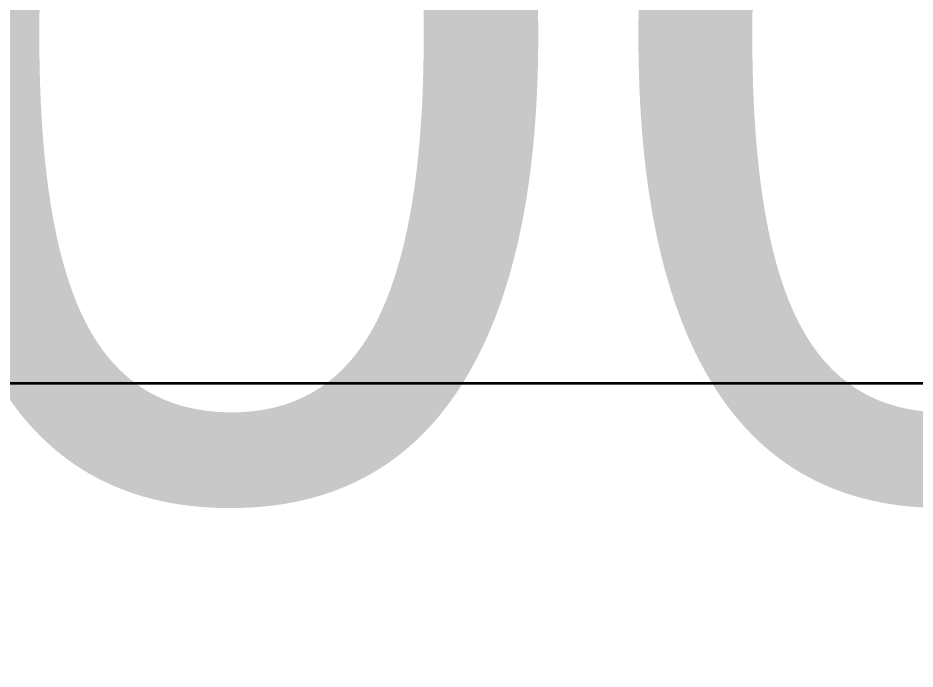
# Model space of a CAD drawing. Header units: metres. Extents: x 0 to 298, y 0 to 162.
# Drawn here: x 196.8684 to 197.2105, y 104.7082 to 104.9565 of the extents above; entities that cross this region are included whole.
import ezdxf

# ---------------------------------------------------------------- set-up
doc = ezdxf.new("R2010")
doc.units = ezdxf.units.M
doc.header["$MEASUREMENT"] = 0
doc.layers.add('000 ML', color=252, linetype='Continuous')
doc.layers.add('BLK_1_FLR_0_STAIR_1_FLIGHT_1', color=4, linetype='Continuous', lineweight=30)
doc.layers.add('BLK_1_FLR_0_STAIR_1_LANDING_1', color=4, linetype='Continuous', lineweight=30)
doc.styles.get("Standard").update_dxf_attribs({"font": 'arial.ttf', "height": 0.35})
doc.styles.add('working', font='timesbd.ttf', dxfattribs={"height": 0.25})
doc.dimstyles.new('CIVIL Mt.', dxfattribs={"dimscale": 0, "dimtxt": 0.23, "dimasz": 0.15, "dimexe": 0.18, "dimexo": 0.0625, "dimgap": 0.1, "dimtad": 0, "dimzin": 0, "dimdsep": 46, "dimtxsty": 'Standard', "dimblk": 'OBLIQUE', "dimcen": 0.09, "dimse1": 1, "dimse2": 1, "dimclrd": 253, "dimclrt": 4, "dimadec": 0, "dimazin": 0, "dimtfac": 1, "dimtofl": 0, "dimtmove": 1, "dimatfit": 1, "dimfxl": 0, "dimfrac": 2, "dimtolj": 1, "dimtzin": 0, "dimarcsym": 0})
doc.dimstyles.new('new model', dxfattribs={"dimtxt": 0.25, "dimasz": 0.23, "dimexe": 0.1, "dimexo": 0.1, "dimgap": 0, "dimtad": 0, "dimtoh": 1, "dimzin": 1, "dimdsep": 46, "dimtxsty": 'working', "dimcen": 0.09, "dimse1": 1, "dimse2": 1, "dimclrd": 8, "dimclre": 8, "dimclrt": 3, "dimadec": 1, "dimazin": 0, "dimtfac": 1, "dimtofl": 0, "dimtmove": 0, "dimatfit": 3, "dimfxl": 0, "dimtolj": 1, "dimtzin": 0, "dimlwd": -1, "dimlwe": -1, "dimarcsym": 0})

# ---------------------------------------------------------------- blocks, each defined once
blk = doc.blocks.new('_Oblique')
at = {"color": 0, "linetype": 'ByBlock', "lineweight": -2}
blk.add_line((-0.5, -0.5), (0.5, 0.5), dxfattribs=at)
blk = doc.blocks.new('*D48')
at = {"color": 253, "lineweight": -2, "ltscale": 0.25}
for p, q in [((195.88203, 104.94705), (196.32507, 104.94705)), ((197.88203, 104.94705), (197.43898, 104.94705))]:
    blk.add_line(p, q, dxfattribs=at)
at = {"layer": 'Defpoints', "color": 0, "lineweight": 35, "ltscale": 0.25}
for p in [(195.88203, 104.94705), (195.88203, 104.8172), (197.88203, 104.8172)]:
    blk.add_point(p, dxfattribs=at)
at = {"color": 253, "lineweight": -2, "ltscale": 0.25, "xscale": 0.15, "yscale": 0.15, "zscale": 0.15, "rotation": 180}
blk.add_blockref('_Oblique', (195.88203, 104.94705), dxfattribs=at)
at = {"color": 253, "lineweight": -2, "ltscale": 0.25, "xscale": 0.15, "yscale": 0.15, "zscale": 0.15}
blk.add_blockref('_Oblique', (197.88203, 104.94705), dxfattribs=at)
at = {"color": 4, "ltscale": 0.25, "insert": (196.88203, 104.94705), "char_height": 0.35, "attachment_point": 5}
blk.add_mtext('\\A1;2.00', dxfattribs=at)
blk = doc.blocks.new('*D450')
at = {"layer": '000 ML', "color": 8}
for p, q in [((197.58419, 105.0472), (197.58419, 105.2772)), ((197.58419, 104.2872), (197.58419, 104.0572)), ((197.58419, 104.0572), (197.35419, 104.0572))]:
    blk.add_line(p, q, dxfattribs=at)
at = {"layer": '000 ML', "color": 8, "lineweight": 35}
for points in [[(197.54586, 105.0472), (197.62252, 105.0472), (197.58419, 104.8172)], [(197.54586, 104.2872), (197.62252, 104.2872), (197.58419, 104.5172)]]:
    blk.add_solid(points, dxfattribs=at)
at = {"layer": 'Defpoints', "color": 0, "lineweight": 35}
for p in [(197.58419, 104.8172), (197.58419, 104.5172), (197.58419, 104.5172)]:
    blk.add_point(p, dxfattribs=at)
at = {"layer": '000 ML', "color": 3, "lineweight": 35, "insert": (197.04395, 104.0572), "char_height": 0.25, "attachment_point": 5, "style": 'working'}
blk.add_mtext('\\A1;0.30', dxfattribs=at)

msp = doc.modelspace()

# ---------------------------------------------------------------- linework, layer by layer
at = {"ltscale": 0.25}
msp.add_line((195.88203, 104.8172), (199.98203, 104.8172), dxfattribs=at)
at = {"lineweight": 35}
msp.add_line((195.88224, 104.8172), (199.98238, 104.8172), dxfattribs=at)
at = {"layer": 'BLK_1_FLR_0_STAIR_1_FLIGHT_1', "color": 7}
msp.add_line((195.88224, 104.8172), (197.88224, 104.8172), dxfattribs=at)
msp.add_lwpolyline([(197.88224, 101.5172), (197.88224, 104.8172), (195.88224, 104.8172), (195.88224, 101.5172)], close=True, dxfattribs=at)
at = {"layer": 'BLK_1_FLR_0_STAIR_1_LANDING_1', "color": 7}
msp.add_lwpolyline([(195.88224, 106.8172), (195.88224, 104.8172), (199.98224, 104.8172), (199.98224, 106.8172)], close=True, dxfattribs=at)

# ---------------------------------------------------------------- dimensions: what is measured, and where the dimension line sits
at = {"ltscale": 0.25}
dim = msp.add_aligned_dim(p1=(197.88203, 104.8172), p2=(195.88203, 104.8172), distance=-0.12985, dimstyle='CIVIL Mt.', override={"dimscale": 1}, dxfattribs=at)
dim.commit()
dim.dimension.update_dxf_attribs({"geometry": '*D48', "text_midpoint": (196.88203, 104.94705)})
at = {"layer": '000 ML', "lineweight": 35}
dim = msp.add_linear_dim(base=(197.58419, 104.5172), p1=(197.58419, 104.8172), p2=(197.58419, 104.5172), angle=90, dimstyle='new model', override={"dimpost": '\\X', "dimfxl": 100, "dimfxlon": 1, "dimtfill": 1}, dxfattribs=at)
dim.commit()
dim.dimension.update_dxf_attribs({"geometry": '*D450', "text_midpoint": (197.04395, 104.0572)})

doc.saveas('drawing.dxf')
